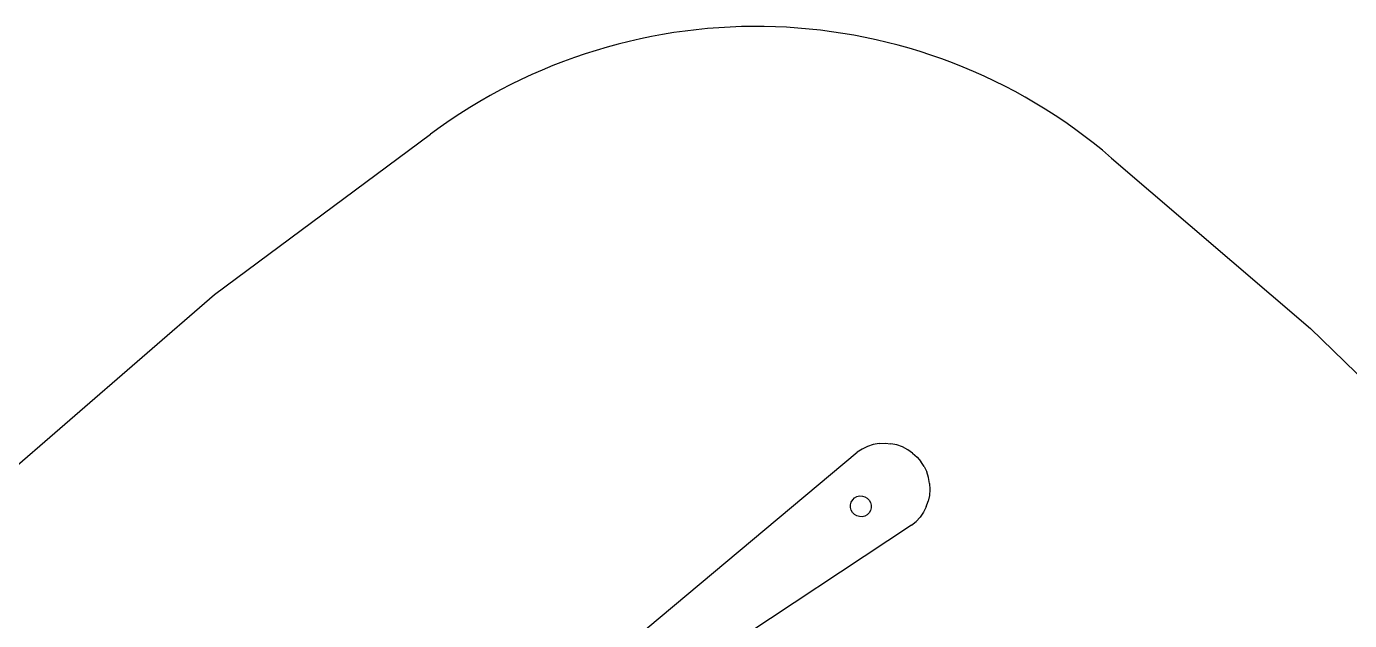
# Model space of a CAD drawing. Header units: metres. Extents: x 244.4 to 340.3, y -4.1 to 64.3.
# Drawn here: x 262.7562 to 262.9987, y 61.184 to 61.2929 of the extents above; entities that cross this region are included whole.
import ezdxf

# ---------------------------------------------------------------- set-up
doc = ezdxf.new("R2010")
doc.units = ezdxf.units.M
doc.layers.add('Edges', color=7, linetype='Continuous')

msp = doc.modelspace()

# ---------------------------------------------------------------- linework, layer by layer
msp.add_arc((262.889937942312, 61.19293841761573), 0.1, 49.35591438805564, 126.6169869476901)
at = {"layer": 'Edges'}
for p, q in [((262.790673640248, 61.24376132162361), (262.8302916556508, 61.27320248484094)), ((262.9550737660704, 61.26881545276677), (262.9915062853626, 61.23754034889687)), ((262.6929183749332, 61.15916728723521), (262.790673640248, 61.24376132162361)), ((262.9915062853626, 61.23754034889687), (263.083273556337, 61.1484043493963)), ((262.9113837429529, 61.21625684057334), (262.910344630778, 61.21592021480668)), ((262.9124579038586, 61.21645495510442), (262.9113837429529, 61.21625684057334)), ((262.9124579038586, 61.21645495510442), (262.9135487343042, 61.21651116860538)), ((262.9135487343042, 61.21651116860538), (262.9146375698784, 61.21642451924762)), ((262.9157057803026, 61.21619648962567), (262.9146375698784, 61.21642451924762)), ((262.9167350882003, 61.21583098138958), (262.9157057803026, 61.21619648962567)), ((262.8425578781644, 61.15967656296043), (262.9084417667046, 61.21485674002195)), ((262.9093583478137, 61.21545083568883), (262.9084417667046, 61.21485674002195)), ((262.910344630778, 61.21592021480668), (262.9093583478137, 61.21545083568883)), ((262.9177078828103, 61.21533424661082), (262.9167350882003, 61.21583098138958)), ((262.9186075164168, 61.21471479015448), (262.9177078828103, 61.21533424661082)), ((262.9186075164168, 61.21471479015448), (262.9194185989697, 61.21398320549697)), ((262.9194185989697, 61.21398320549697), (262.9201272516394, 61.21315201213039)), ((262.920721349182, 61.21223543200374), (262.9201272516394, 61.21315201213039)), ((262.920721349182, 61.21223543200374), (262.9211907274065, 61.21124914618126)), ((262.9215273521908, 61.21021003588216), (262.9211907274065, 61.21124914618126)), ((262.9217254667219, 61.20913587497643), (262.9215273521908, 61.21021003588216)), ((262.9217254667219, 61.20913587497643), (262.9217816802228, 61.20804504453079)), ((262.9076181923312, 61.20612746234462), (262.9079753987367, 61.20647483039549)), ((262.9079753987367, 61.20647483039549), (262.9084103390963, 61.20671791034629)), ((262.9084103390963, 61.20671791034629), (262.9088933729433, 61.20684013670007)), ((262.9088933729433, 61.20684013670007), (262.9093915823193, 61.20683317993279)), ((262.9093915823193, 61.20683317993279), (262.9098710150786, 61.20669751413666)), ((262.9098710150786, 61.20669751413666), (262.9102989986709, 61.20644238471151)), ((262.921695030865, 61.2069562089566), (262.9214670012431, 61.20588799853243)), ((262.9217816802228, 61.20804504453079), (262.921695030865, 61.2069562089566)), ((262.9072204403427, 61.20472183661703), (262.9072273971099, 61.20522004599299)), ((262.9073426666964, 61.20423880277004), (262.9072204403427, 61.20472183661703)), ((262.9072273971099, 61.20522004599299), (262.907363062906, 61.20569947875227)), ((262.9075857466472, 61.20380386241041), (262.9073426666964, 61.20423880277004)), ((262.907363062906, 61.20569947875227), (262.9076181923312, 61.20612746234462)), ((262.9102989986709, 61.20644238471151), (262.9106463667218, 61.206085178306)), ((262.910869050463, 61.20418956196414), (262.9106139210378, 61.20376157837179)), ((262.9106463667218, 61.206085178306), (262.9108894466726, 61.20565023794638)), ((262.9110047162591, 61.20466899472342), (262.910869050463, 61.20418956196414)), ((262.9108894466726, 61.20565023794638), (262.9110116730263, 61.20516720409938)), ((262.9110116730263, 61.20516720409938), (262.9110047162591, 61.20466899472342)), ((262.921101493007, 61.20485869063477), (262.920604760104, 61.20388589700715)), ((262.921101493007, 61.20485869063477), (262.9214670012431, 61.20588799853243)), ((262.9079331146981, 61.20344665600491), (262.9075857466472, 61.20380386241041)), ((262.9083610982904, 61.20319152657974), (262.9079331146981, 61.20344665600491)), ((262.9088405310497, 61.20305586078362), (262.9083610982904, 61.20319152657974)), ((262.9093387404257, 61.20304890401635), (262.9088405310497, 61.20305586078362)), ((262.9098217742726, 61.20317113037012), (262.9093387404257, 61.20304890401635)), ((262.9102567146323, 61.20341421032091), (262.9098217742726, 61.20317113037012)), ((262.9106139210378, 61.20376157837179), (262.9102567146323, 61.20341421032091)), ((262.9184225247303, 61.20146652531984), (262.9192537180968, 61.20217517798949)), ((262.9192537180968, 61.20217517798949), (262.9199853027543, 61.20298626054245)), ((262.920604760104, 61.20388589700715), (262.9199853027543, 61.20298626054245)), ((262.9184225247303, 61.20146652531984), (262.8541243089949, 61.15898493973827))]:
    msp.add_line(p, q, dxfattribs=at)

doc.saveas('drawing.dxf')
